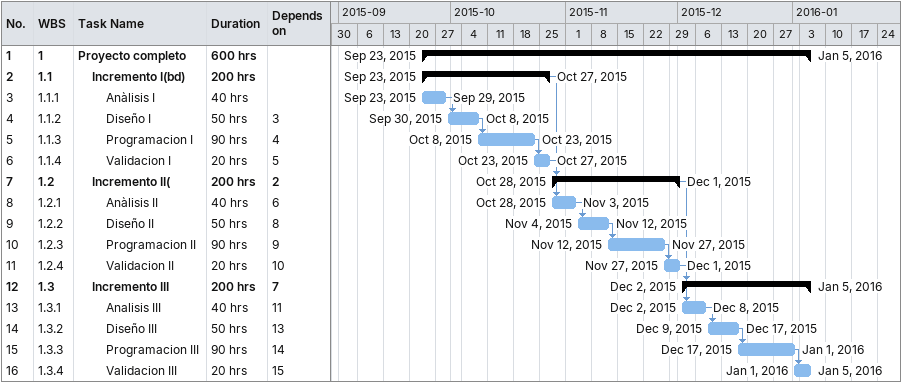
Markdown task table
| ID | WBS | Task | Duration | Start | Finish | Predecessors |
|---|---|---|---|---|---|---|
| 1 | 1 | **Proyecto completo** | 600h | 2015-09-23 | 2016-01-05 |  |
| 2 | 1.1 | **Incremento I(bd)** | 200h | 2015-09-23 | 2015-10-27 |  |
| 3 | 1.1.1 | Anàlisis I | 40h | 2015-09-23 | 2015-09-29 |  |
| 4 | 1.1.2 | Diseño I | 50h | 2015-09-30 | 2015-10-08 | 3 |
| 5 | 1.1.3 | Programacion I | 90h | 2015-10-08 | 2015-10-23 | 4 |
| 6 | 1.1.4 | Validacion I | 20h | 2015-10-23 | 2015-10-27 | 5 |
| 7 | 1.2 | **Incremento II(** | 200h | 2015-10-28 | 2015-12-01 | 2 |
| 8 | 1.2.1 | Anàlisis II | 40h | 2015-10-28 | 2015-11-03 | 6 |
| 9 | 1.2.2 | Diseño II | 50h | 2015-11-04 | 2015-11-12 | 8 |
| 10 | 1.2.3 | Programacion II | 90h | 2015-11-12 | 2015-11-27 | 9 |
| 11 | 1.2.4 | Validacion II | 20h | 2015-11-27 | 2015-12-01 | 10 |
| 12 | 1.3 | **Incremento III** | 200h | 2015-12-02 | 2016-01-05 | 7 |
| 13 | 1.3.1 | Analisis III | 40h | 2015-12-02 | 2015-12-08 | 11 |
| 14 | 1.3.2 | Diseño III | 50h | 2015-12-09 | 2015-12-17 | 13 |
| 15 | 1.3.3 | Programacion III | 90h | 2015-12-17 | 2016-01-01 | 14 |
| 16 | 1.3.4 | Validacion III | 20h | 2016-01-01 | 2016-01-05 | 15 |
